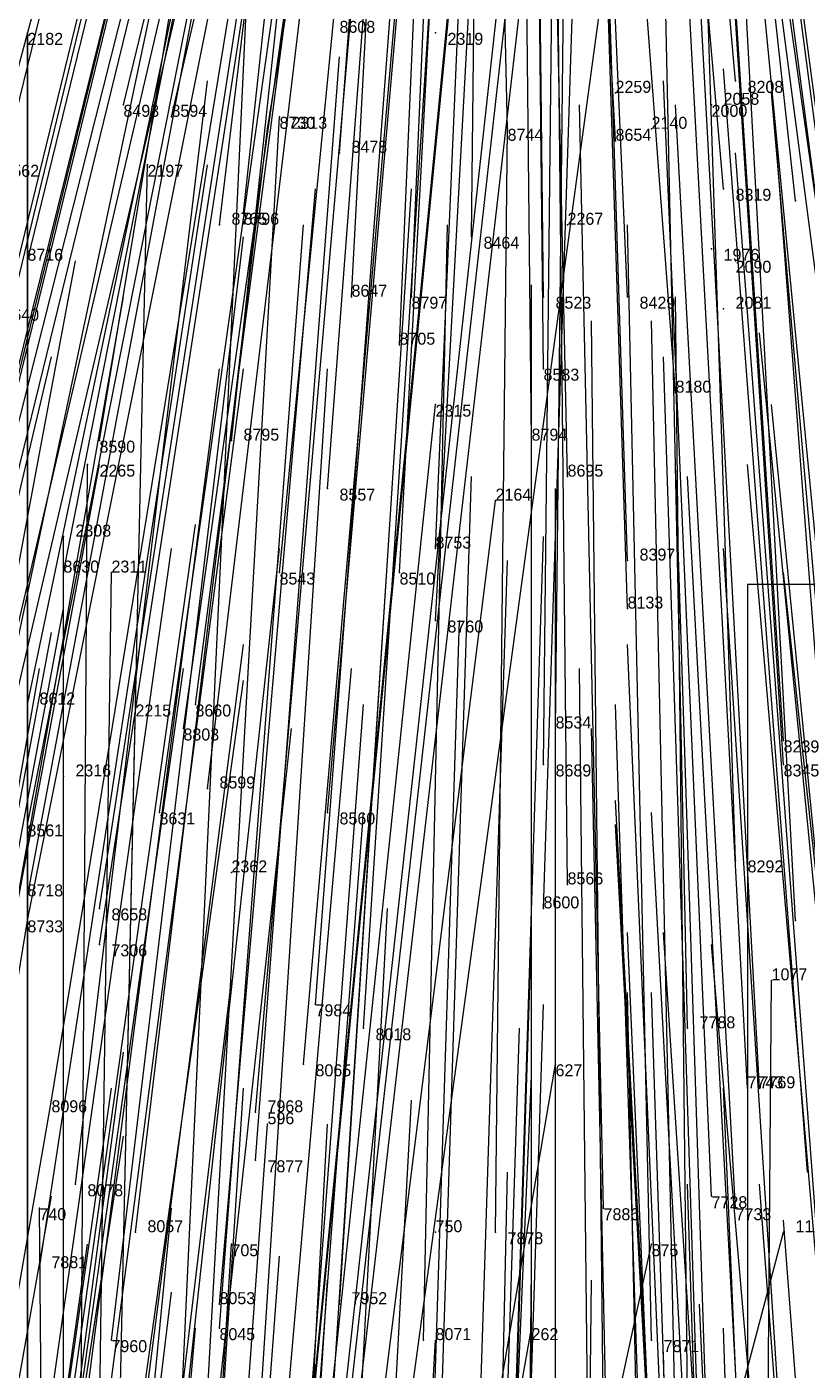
# Model space of a CAD drawing. Extents: x -0.5 to 0.59, y -0.5 to 0.59.
# Drawn here: x -0.044 to 0.021, y -0.2805 to -0.1685 of the extents above; entities that cross this region are included whole.
import ezdxf

# ---------------------------------------------------------------- set-up
doc = ezdxf.new("R2010")
doc.units = 0
for name, color, linetype in [('Clients', 3, 'CONTINUOUS'), ('Facilities', 3, 'CONTINUOUS'), ('Facilities_lines', 3, 'CONTINUOUS'), ('Min_max_boxes', 1, 'CONTINUOUS'), ('Normals', 1, 'CONTINUOUS'), ('Source_points', 5, 'CONTINUOUS'), ('Text', 3, 'CONTINUOUS')]:
    doc.layers.add(name, color=color, linetype=linetype)

msp = doc.modelspace()

# ---------------------------------------------------------------- linework, layer by layer
at = {"layer": 'Clients', "color": 5}
for p in [(-0.044, -0.169, -1.25), (-0.023, -0.176, -1.25), (-0.034, -0.18, -1.25), (-0.01, -0.2, -1.25), (-0.039, -0.205, -1.25), (-0.005, -0.208, -1.25), (-0.041, -0.211, -1.25), (-0.037, -0.214, -1.25), (-0.035, -0.225, -1.25), (-0.041, -0.231, -1.25), (0.018, -0.248, -1.25), (0, -0.255, -1.25), (-0.024, -0.26, -1.25), (-0.043, -0.267, -1.25), (0.019, -0.269, -1.25), (-0.027, -0.27, -1.25), (0.008, -0.27, -1.25), (-0.002, -0.277, -1.25)]:
    msp.add_point(p, dxfattribs=at)
at = {"layer": 'Facilities', "color": 3}
for p in [(-0.01, -0.169, -1.25), (0.015, -0.173, -0.435), (0.005, -0.174, -1.25), (-0.036, -0.175, -0.447), (0.013, -0.175, -1.25), (0.013, -0.175, -1.25), (-0.032, -0.176, -0.446), (-0.024, -0.177, -0.446), (-0.004, -0.177, -0.444), (0.005, -0.178, -0.444), (0.008, -0.177, -1.25), (-0.018, -0.179, -0.449), (0.014, -0.182, -0.457), (0.02, -0.183, -0.461), (-0.026, -0.184, -0.465), (-0.028, -0.185, -0.468), (0.001, -0.185, -1.25), (-0.007, -0.186, -0.467), (0.013, -0.187, -1.25), (-0.044, -0.188, -0.483), (0.015, -0.188, -1.25), (-0.017, -0.191, -0.479), (-0.012, -0.191, -0.479), (-0.001, -0.191, -0.478), (0.006, -0.191, -0.479), (0.014, -0.192, -1.25), (-0.013, -0.195, -0.488), (-0.001, -0.197, -0.493), (0.01, -0.199, -0.497), (-0.038, -0.203, -0.518), (-0.027, -0.203, -0.511), (-0.002, -0.203, -0.507), (0.001, -0.206, -0.515), (-0.019, -0.207, -0.521), (-0.01, -0.212, -0.53), (0.006, -0.213, -0.533), (-0.041, -0.214, -0.544), (-0.023, -0.214, -0.539), (-0.013, -0.214, -0.537), (0.006, -0.217, -0.542), (-0.01, -0.218, -0.547), (-0.044, -0.225, -0.573), (-0.03, -0.225, -0.568), (-0.031, -0.227, -0.573), (0, -0.227, -0.567), (0.019, -0.228, -0.573), (-0.001, -0.23, -0.575), (0.019, -0.23, -0.577), (-0.029, -0.232, -0.584), (-0.033, -0.234, -0.591), (-0.019, -0.234, -0.588), (-0.044, -0.235, -0.598), (0.015, -0.238, -0.597), (-0.027, -0.239, -1.25), (0.001, -0.24, -0.6), (-0.044, -0.241, -0.612), (-0.044, -0.243, -0.619), (-0.038, -0.242, -0.614), (-0.001, -0.242, -0.605), (0.02, -0.243, -0.61), (-0.038, -0.245, -0.621), (-0.02, -0.25, -0.628), (-0.016, -0.252, -0.631), (0.011, -0.252, -0.63), (-0.021, -0.255, -0.64), (0.016, -0.257, -0.643), (0.017, -0.257, -0.644), (-0.042, -0.258, -0.654), (-0.025, -0.259, -0.65), (-0.025, -0.263, -0.66), (-0.04, -0.265, -0.671), (0.013, -0.266, -0.666), (0.004, -0.267, -0.668), (0.015, -0.267, -0.669), (-0.035, -0.269, -0.677), (-0.01, -0.269, -1.25), (-0.005, -0.269, -0.674), (-0.043, -0.272, -0.687), (-0.028, -0.275, -0.69), (-0.018, -0.275, -0.688), (-0.028, -0.277, -0.697), (-0.037, -0.278, -0.702), (-0.011, -0.278, -0.695), (0.008, -0.278, -0.695)]:
    msp.add_point(p, dxfattribs=at)
at = {"layer": 'Facilities_lines', "color": 3}
for p, q in [((-0.041, -0.496, -1.25), (0.002, -0.124, -1.25)), ((-0.041, -0.496, -1.25), (-0.024, -0.129, -1.25)), ((-0.041, -0.496, -1.25), (-0.001, -0.132, -1.25)), ((-0.041, -0.496, -1.25), (-0.006, -0.137, -1.25)), ((-0.041, -0.496, -1.25), (-0.006, -0.138, -1.25)), ((-0.041, -0.496, -1.25), (0.006, -0.15, -1.25)), ((-0.041, -0.496, -1.25), (-0.004, -0.166, -1.25)), ((-0.044, -0.486, -1.25), (-0.044, -0.169, -1.25)), ((-0.041, -0.496, -1.25), (-0.023, -0.176, -1.25)), ((-0.041, -0.496, -1.25), (-0.034, -0.18, -1.25)), ((-0.041, -0.496, -1.25), (-0.01, -0.2, -1.25)), ((-0.041, -0.496, -1.25), (-0.039, -0.205, -1.25)), ((-0.041, -0.496, -1.25), (-0.005, -0.208, -1.25)), ((-0.041, -0.496, -1.25), (-0.041, -0.211, -1.25)), ((-0.041, -0.496, -1.25), (-0.037, -0.214, -1.25)), ((-0.041, -0.496, -1.25), (-0.035, -0.225, -1.25)), ((-0.041, -0.496, -1.25), (-0.041, -0.231, -1.25)), ((0.016, -0.5, -1.25), (0.018, -0.248, -1.25)), ((-0.041, -0.496, -1.25), (0, -0.255, -1.25)), ((-0.041, -0.496, -1.25), (-0.024, -0.26, -1.25)), ((-0.041, -0.496, -1.25), (-0.043, -0.267, -1.25)), ((-0.041, -0.496, -1.25), (0.019, -0.269, -1.25)), ((-0.041, -0.496, -1.25), (-0.027, -0.27, -1.25)), ((-0.041, -0.496, -1.25), (0.008, -0.27, -1.25)), ((-0.041, -0.496, -1.25), (-0.002, -0.277, -1.25))]:
    msp.add_line(p, q, dxfattribs=at)
at = {"layer": 'Min_max_boxes', "color": 1}
for p, q in [((-0.044, -0.486, -1.25), (-0.044, -0.169, -1.25)), ((-0.044, -0.169, -1.25), (-0.044, -0.169, -1.25)), ((-0.044, -0.169, -1.25), (-0.044, -0.486, -1.25)), ((-0.044, -0.486, -1.25), (-0.044, -0.169, -1.25)), ((-0.044, -0.169, -1.25), (-0.044, -0.169, -1.25)), ((-0.044, -0.169, -1.25), (-0.044, -0.486, -1.25)), ((-0.044, -0.169, -1.25), (-0.044, -0.169, -1.25)), ((-0.044, -0.169, -1.25), (-0.044, -0.169, -1.25)), ((0.041, -0.215, -1.25), (0.016, -0.215, -1.25)), ((0.016, -0.215, -1.25), (0.016, -0.5, -1.25)), ((0.041, -0.215, -1.25), (0.016, -0.215, -1.25)), ((0.016, -0.215, -1.25), (0.016, -0.5, -1.25)), ((0.016, -0.215, -1.25), (0.016, -0.215, -1.25))]:
    msp.add_line(p, q, dxfattribs=at)
at = {"layer": 'Normals', "color": 1}
for p, q in [((0.015, -0.173, -0.435), (0.007, -0.082, -0.476)), ((-0.036, -0.175, -0.447), (-0.014, -0.084, -0.483)), ((-0.032, -0.176, -0.446), (-0.011, -0.085, -0.482)), ((-0.024, -0.177, -0.446), (-0.009, -0.084, -0.481)), ((-0.018, -0.179, -0.449), (-0.011, -0.086, -0.486)), ((-0.004, -0.177, -0.444), (-0.006, -0.086, -0.483)), ((0.005, -0.178, -0.444), (0, -0.086, -0.484)), ((-0.046, -0.18, -0.466), (-0.024, -0.09, -0.502)), ((0.014, -0.182, -0.457), (0.006, -0.091, -0.497)), ((-0.026, -0.184, -0.465), (-0.016, -0.092, -0.502)), ((0.02, -0.183, -0.461), (0.01, -0.092, -0.501)), ((-0.028, -0.185, -0.468), (-0.017, -0.093, -0.505)), ((-0.007, -0.186, -0.467), (-0.006, -0.094, -0.504)), ((-0.044, -0.188, -0.483), (-0.022, -0.098, -0.52)), ((-0.017, -0.191, -0.479), (-0.012, -0.098, -0.516)), ((-0.012, -0.191, -0.479), (-0.008, -0.098, -0.516)), ((-0.001, -0.191, -0.478), (-0.002, -0.099, -0.516)), ((0.006, -0.191, -0.479), (0.002, -0.099, -0.518)), ((-0.046, -0.193, -0.496), (-0.024, -0.103, -0.533)), ((-0.013, -0.195, -0.488), (-0.009, -0.102, -0.526)), ((-0.001, -0.197, -0.493), (-0.002, -0.105, -0.531)), ((0.01, -0.199, -0.497), (0.003, -0.106, -0.535)), ((-0.027, -0.203, -0.511), (-0.017, -0.11, -0.548)), ((-0.002, -0.203, -0.507), (-0.003, -0.11, -0.544)), ((-0.038, -0.203, -0.518), (-0.023, -0.112, -0.555)), ((0.001, -0.206, -0.515), (-0.001, -0.113, -0.552)), ((-0.019, -0.207, -0.521), (-0.012, -0.115, -0.557)), ((0.025, -0.208, -0.523), (0.013, -0.116, -0.56)), ((0.026, -0.208, -0.525), (0.014, -0.117, -0.563)), ((-0.01, -0.212, -0.53), (-0.006, -0.119, -0.567)), ((0.006, -0.213, -0.533), (0.003, -0.12, -0.569)), ((-0.023, -0.214, -0.539), (-0.014, -0.122, -0.577)), ((-0.013, -0.214, -0.537), (-0.008, -0.121, -0.574)), ((-0.041, -0.214, -0.544), (-0.023, -0.123, -0.582)), ((0.006, -0.217, -0.542), (0.003, -0.124, -0.579)), ((-0.049, -0.214, -0.55), (-0.027, -0.125, -0.589)), ((-0.01, -0.218, -0.547), (-0.005, -0.126, -0.584)), ((0.027, -0.218, -0.55), (0.015, -0.126, -0.587)), ((-0.05, -0.219, -0.56), (-0.028, -0.129, -0.599)), ((-0.058, -0.221, -0.571), (-0.034, -0.132, -0.609)), ((0.023, -0.225, -0.565), (0.014, -0.132, -0.602)), ((-0.03, -0.225, -0.568), (-0.018, -0.133, -0.606)), ((-0.044, -0.225, -0.573), (-0.025, -0.134, -0.611)), ((0, -0.227, -0.567), (0.001, -0.134, -0.604)), ((-0.031, -0.227, -0.573), (-0.018, -0.135, -0.611)), ((0.019, -0.228, -0.573), (0.013, -0.136, -0.61)), ((-0.001, -0.23, -0.575), (0, -0.137, -0.612)), ((0.019, -0.23, -0.577), (0.013, -0.137, -0.614)), ((-0.051, -0.231, -0.591), (-0.029, -0.141, -0.629)), ((-0.047, -0.23, -0.588), (-0.028, -0.14, -0.625)), ((-0.029, -0.232, -0.584), (-0.018, -0.14, -0.621)), ((-0.053, -0.232, -0.595), (-0.031, -0.142, -0.632)), ((-0.033, -0.234, -0.591), (-0.02, -0.142, -0.629)), ((-0.019, -0.234, -0.588), (-0.011, -0.142, -0.624)), ((-0.044, -0.235, -0.598), (-0.026, -0.144, -0.635)), ((-0.056, -0.236, -0.605), (-0.034, -0.145, -0.642)), ((0.015, -0.238, -0.597), (0.012, -0.146, -0.635)), ((0.001, -0.24, -0.6), (0, -0.147, -0.637)), ((-0.044, -0.241, -0.612), (-0.027, -0.15, -0.65)), ((-0.001, -0.242, -0.605), (0.002, -0.149, -0.642)), ((-0.038, -0.242, -0.614), (-0.024, -0.151, -0.651)), ((0.02, -0.243, -0.61), (0.015, -0.151, -0.649)), ((-0.044, -0.243, -0.619), (-0.026, -0.153, -0.656)), ((-0.038, -0.245, -0.621), (-0.024, -0.154, -0.658)), ((-0.051, -0.245, -0.626), (-0.03, -0.155, -0.663)), ((-0.05, -0.246, -0.628), (-0.029, -0.156, -0.665)), ((-0.02, -0.25, -0.628), (-0.013, -0.157, -0.664)), ((-0.057, -0.25, -0.641), (-0.034, -0.159, -0.677)), ((-0.016, -0.252, -0.631), (-0.01, -0.159, -0.668)), ((0.011, -0.252, -0.63), (0.009, -0.159, -0.668)), ((0.03, -0.253, -0.636), (0.018, -0.161, -0.674)), ((-0.021, -0.255, -0.64), (-0.013, -0.163, -0.677)), ((0.016, -0.257, -0.643), (0.011, -0.164, -0.681)), ((0.032, -0.256, -0.645), (0.019, -0.164, -0.682)), ((0.017, -0.257, -0.644), (0.012, -0.165, -0.682)), ((-0.042, -0.258, -0.654), (-0.027, -0.166, -0.69)), ((-0.025, -0.259, -0.65), (-0.017, -0.167, -0.688)), ((-0.044, -0.169, -1.25), (-0.044, -0.169, -1.15)), ((-0.01, -0.169, -1.25), (-0.01, -0.169, -1.15)), ((-0.025, -0.263, -0.66), (-0.018, -0.171, -0.698)), ((0.021, -0.264, -0.662), (0.014, -0.172, -0.7)), ((-0.04, -0.265, -0.671), (-0.029, -0.173, -0.708)), ((0.013, -0.266, -0.666), (0.009, -0.173, -0.703)), ((0.025, -0.265, -0.666), (0.018, -0.173, -0.704)), ((0.005, -0.174, -1.25), (0.005, -0.174, -1.15)), ((0.026, -0.266, -0.668), (0.018, -0.174, -0.706)), ((0.004, -0.267, -0.668), (0.002, -0.175, -0.706)), ((0.015, -0.267, -0.669), (0.01, -0.175, -0.707)), ((0.013, -0.175, -1.25), (0.013, -0.175, -1.15)), ((0.013, -0.175, -1.25), (0.013, -0.175, -1.15)), ((-0.023, -0.176, -1.25), (-0.023, -0.176, -1.15)), ((-0.035, -0.269, -0.677), (-0.024, -0.177, -0.715)), ((-0.005, -0.269, -0.674), (-0.004, -0.177, -0.712)), ((0.008, -0.177, -1.25), (0.008, -0.177, -1.15)), ((0.022, -0.272, -0.681), (0.015, -0.179, -0.718)), ((-0.043, -0.272, -0.687), (-0.029, -0.18, -0.724)), ((-0.034, -0.18, -1.25), (-0.034, -0.18, -1.15)), ((-0.028, -0.275, -0.69), (-0.02, -0.182, -0.728)), ((-0.018, -0.275, -0.688), (-0.012, -0.182, -0.726)), ((-0.028, -0.277, -0.697), (-0.021, -0.185, -0.734)), ((-0.011, -0.278, -0.695), (-0.009, -0.185, -0.732)), ((0.001, -0.185, -1.25), (0.001, -0.185, -1.15)), ((0.008, -0.278, -0.695), (0.006, -0.185, -0.733)), ((-0.037, -0.278, -0.702), (-0.026, -0.186, -0.74)), ((0.013, -0.187, -1.25), (0.013, -0.187, -1.15)), ((-0.057, -0.279, -0.712), (-0.04, -0.188, -0.749)), ((0.015, -0.188, -1.25), (0.015, -0.188, -1.15)), ((-0.002, -0.282, -0.706), (-0.002, -0.19, -0.743)), ((-0.052, -0.282, -0.718), (-0.036, -0.191, -0.756)), ((0.011, -0.284, -0.711), (0.01, -0.191, -0.748)), ((0.014, -0.192, -1.25), (0.014, -0.192, -1.15)), ((0.004, -0.286, -0.714), (0.003, -0.193, -0.751)), ((0.01, -0.286, -0.716), (0.008, -0.193, -0.753)), ((0.026, -0.286, -0.718), (0.017, -0.194, -0.755)), ((-0.063, -0.285, -0.731), (-0.042, -0.196, -0.769)), ((-0.04, -0.29, -0.731), (-0.028, -0.197, -0.767)), ((-0.038, -0.289, -0.729), (-0.026, -0.197, -0.765)), ((-0.025, -0.29, -0.727), (-0.019, -0.197, -0.765)), ((0.012, -0.289, -0.724), (0.009, -0.196, -0.761)), ((-0.01, -0.2, -1.25), (-0.01, -0.2, -1.15)), ((0.027, -0.292, -0.734), (0.018, -0.2, -0.771)), ((-0.055, -0.296, -0.752), (-0.038, -0.205, -0.79)), ((-0.039, -0.205, -1.25), (-0.039, -0.205, -1.15)), ((-0.01, -0.299, -0.747), (-0.007, -0.206, -0.785)), ((0.013, -0.298, -0.746), (0.01, -0.205, -0.783)), ((0.016, -0.299, -0.749), (0.011, -0.206, -0.786)), ((0.024, -0.298, -0.747), (0.016, -0.205, -0.784)), ((0, -0.3, -0.75), (0, -0.207, -0.787)), ((-0.005, -0.208, -1.25), (-0.005, -0.208, -1.15)), ((-0.043, -0.302, -0.762), (-0.03, -0.21, -0.8)), ((-0.041, -0.211, -1.25), (-0.041, -0.211, -1.15)), ((-0.004, -0.304, -0.76), (-0.001, -0.211, -0.798)), ((-0.045, -0.304, -0.767), (-0.032, -0.212, -0.805)), ((-0.033, -0.304, -0.763), (-0.023, -0.212, -0.801)), ((0.02, -0.305, -0.763), (0.014, -0.212, -0.8)), ((-0.02, -0.305, -0.765), (-0.014, -0.213, -0.802)), ((-0.007, -0.306, -0.765), (-0.004, -0.213, -0.802)), ((-0.037, -0.214, -1.25), (-0.037, -0.214, -1.15)), ((0.029, -0.307, -0.77), (0.019, -0.214, -0.807)), ((-0.058, -0.308, -0.785), (-0.041, -0.217, -0.822)), ((-0.011, -0.311, -0.778), (-0.008, -0.218, -0.815)), ((-0.059, -0.31, -0.79), (-0.042, -0.219, -0.827)), ((-0.038, -0.313, -0.787), (-0.026, -0.22, -0.823)), ((0.01, -0.313, -0.783), (0.006, -0.22, -0.82)), ((-0.059, -0.313, -0.796), (-0.043, -0.222, -0.833)), ((-0.044, -0.314, -0.793), (-0.031, -0.222, -0.829)), ((-0.025, -0.314, -0.788), (-0.017, -0.222, -0.824)), ((0.003, -0.315, -0.786), (0.002, -0.222, -0.823)), ((-0.039, -0.316, -0.795), (-0.026, -0.223, -0.831)), ((-0.035, -0.225, -1.25), (-0.035, -0.225, -1.15)), ((-0.023, -0.318, -0.797), (-0.016, -0.225, -0.834)), ((0.008, -0.317, -0.793), (0.005, -0.225, -0.831)), ((-0.032, -0.319, -0.802), (-0.022, -0.227, -0.839)), ((0.005, -0.32, -0.8), (0.003, -0.227, -0.838)), ((-0.041, -0.231, -1.25), (-0.041, -0.231, -1.15)), ((-0.023, -0.326, -0.818), (-0.016, -0.234, -0.855)), ((0.01, -0.326, -0.814), (0.005, -0.233, -0.852)), ((0.013, -0.327, -0.818), (0.008, -0.234, -0.856)), ((0.01, -0.327, -0.818), (0.005, -0.235, -0.856)), ((-0.027, -0.239, -1.25), (-0.027, -0.239, -1.15)), ((-0.059, -0.335, -0.851), (-0.044, -0.243, -0.888)), ((-0.019, -0.335, -0.839), (-0.014, -0.242, -0.876)), ((-0.005, -0.337, -0.843), (-0.002, -0.244, -0.879)), ((0.01, -0.337, -0.842), (0.006, -0.244, -0.88)), ((0.015, -0.337, -0.843), (0.009, -0.244, -0.881)), ((0.021, -0.338, -0.846), (0.013, -0.245, -0.883)), ((-0.038, -0.34, -0.855), (-0.027, -0.248, -0.893)), ((0.018, -0.248, -1.25), (0.018, -0.248, -1.15)), ((0.008, -0.342, -0.854), (0.006, -0.249, -0.892)), ((0.011, -0.342, -0.855), (0.008, -0.249, -0.892)), ((-0.004, -0.343, -0.858), (-0.001, -0.25, -0.895)), ((-0.006, -0.345, -0.862), (-0.003, -0.252, -0.899)), ((-0.048, -0.345, -0.871), (-0.036, -0.254, -0.91)), ((0, -0.255, -1.25), (0, -0.255, -1.15)), ((-0.006, -0.349, -0.873), (-0.002, -0.256, -0.91)), ((-0.05, -0.348, -0.879), (-0.037, -0.257, -0.917)), ((-0.032, -0.349, -0.877), (-0.026, -0.257, -0.915)), ((0.018, -0.35, -0.876), (0.014, -0.257, -0.913)), ((-0.058, -0.35, -0.886), (-0.042, -0.258, -0.924)), ((-0.017, -0.35, -0.877), (-0.012, -0.258, -0.915)), ((-0.024, -0.26, -1.25), (-0.024, -0.26, -1.15)), ((-0.024, -0.352, -0.882), (-0.019, -0.26, -0.92)), ((-0.05, -0.352, -0.89), (-0.036, -0.261, -0.928)), ((-0.006, -0.357, -0.892), (-0.004, -0.264, -0.929)), ((0.014, -0.357, -0.894), (0.011, -0.265, -0.931)), ((0.024, -0.357, -0.895), (0.017, -0.265, -0.932)), ((-0.058, -0.357, -0.905), (-0.042, -0.266, -0.942)), ((-0.043, -0.267, -1.25), (-0.043, -0.267, -1.15)), ((-0.041, -0.359, -0.904), (-0.032, -0.267, -0.941)), ((0.026, -0.36, -0.903), (0.019, -0.268, -0.941)), ((-0.01, -0.269, -1.25), (-0.01, -0.269, -1.15)), ((0.019, -0.269, -1.25), (0.019, -0.269, -1.15)), ((-0.052, -0.362, -0.916), (-0.039, -0.27, -0.952)), ((-0.03, -0.364, -0.914), (-0.023, -0.271, -0.95)), ((-0.027, -0.27, -1.25), (-0.027, -0.27, -1.15)), ((0.008, -0.27, -1.25), (0.008, -0.27, -1.15)), ((-0.003, -0.365, -0.912), (-0.002, -0.272, -0.948)), ((-0.025, -0.366, -0.916), (-0.019, -0.273, -0.953)), ((0.002, -0.366, -0.915), (0.003, -0.273, -0.951)), ((-0.043, -0.366, -0.922), (-0.032, -0.274, -0.959)), ((0.016, -0.367, -0.919), (0.012, -0.275, -0.956)), ((-0.038, -0.369, -0.928), (-0.03, -0.277, -0.965)), ((-0.002, -0.277, -1.25), (-0.002, -0.277, -1.15)), ((0.017, -0.37, -0.926), (0.014, -0.277, -0.963)), ((-0.015, -0.371, -0.928), (-0.01, -0.278, -0.964)), ((0.011, -0.372, -0.93), (0.009, -0.279, -0.967)), ((-0.026, -0.373, -0.934), (-0.02, -0.28, -0.97))]:
    msp.add_line(p, q, dxfattribs=at)
at = {"layer": 'Source_points', "color": 5}
for p in [(-0.044, -0.169, -1.25), (-0.01, -0.169, -1.25), (0.015, -0.173, -0.435), (0.005, -0.174, -1.25), (-0.036, -0.175, -0.447), (0.013, -0.175, -1.25), (0.013, -0.175, -1.25), (-0.032, -0.176, -0.446), (-0.023, -0.176, -1.25), (-0.024, -0.177, -0.446), (-0.004, -0.177, -0.444), (0.005, -0.178, -0.444), (0.008, -0.177, -1.25), (-0.018, -0.179, -0.449), (-0.034, -0.18, -1.25), (0.014, -0.182, -0.457), (0.02, -0.183, -0.461), (-0.026, -0.184, -0.465), (-0.028, -0.185, -0.468), (0.001, -0.185, -1.25), (-0.007, -0.186, -0.467), (0.013, -0.187, -1.25), (-0.044, -0.188, -0.483), (0.015, -0.188, -1.25), (-0.017, -0.191, -0.479), (-0.012, -0.191, -0.479), (-0.001, -0.191, -0.478), (0.006, -0.191, -0.479), (0.014, -0.192, -1.25), (-0.013, -0.195, -0.488), (-0.001, -0.197, -0.493), (0.01, -0.199, -0.497), (-0.01, -0.2, -1.25), (-0.038, -0.203, -0.518), (-0.027, -0.203, -0.511), (-0.002, -0.203, -0.507), (-0.039, -0.205, -1.25), (0.001, -0.206, -0.515), (-0.019, -0.207, -0.521), (-0.005, -0.208, -1.25), (-0.041, -0.211, -1.25), (-0.01, -0.212, -0.53), (0.006, -0.213, -0.533), (-0.041, -0.214, -0.544), (-0.037, -0.214, -1.25), (-0.023, -0.214, -0.539), (-0.013, -0.214, -0.537), (0.006, -0.217, -0.542), (-0.01, -0.218, -0.547), (-0.044, -0.225, -0.573), (-0.035, -0.225, -1.25), (-0.03, -0.225, -0.568), (-0.031, -0.227, -0.573), (0, -0.227, -0.567), (0.019, -0.228, -0.573), (-0.001, -0.23, -0.575), (0.019, -0.23, -0.577), (-0.041, -0.231, -1.25), (-0.029, -0.232, -0.584), (-0.033, -0.234, -0.591), (-0.019, -0.234, -0.588), (-0.044, -0.235, -0.598), (0.015, -0.238, -0.597), (-0.027, -0.239, -1.25), (0.001, -0.24, -0.6), (-0.044, -0.241, -0.612), (-0.044, -0.243, -0.619), (-0.038, -0.242, -0.614), (-0.001, -0.242, -0.605), (0.02, -0.243, -0.61), (-0.038, -0.245, -0.621), (0.018, -0.248, -1.25), (-0.02, -0.25, -0.628), (-0.016, -0.252, -0.631), (0.011, -0.252, -0.63), (-0.021, -0.255, -0.64), (0, -0.255, -1.25), (0.016, -0.257, -0.643), (0.017, -0.257, -0.644), (-0.042, -0.258, -0.654), (-0.025, -0.259, -0.65), (-0.024, -0.26, -1.25), (-0.025, -0.263, -0.66), (-0.04, -0.265, -0.671), (0.013, -0.266, -0.666), (-0.043, -0.267, -1.25), (0.004, -0.267, -0.668), (0.015, -0.267, -0.669), (-0.035, -0.269, -0.677), (-0.01, -0.269, -1.25), (-0.005, -0.269, -0.674), (0.019, -0.269, -1.25), (-0.027, -0.27, -1.25), (0.008, -0.27, -1.25), (-0.043, -0.272, -0.687), (-0.028, -0.275, -0.69), (-0.018, -0.275, -0.688), (-0.028, -0.277, -0.697), (-0.002, -0.277, -1.25), (-0.037, -0.278, -0.702), (-0.011, -0.278, -0.695), (0.008, -0.278, -0.695)]:
    msp.add_point(p, dxfattribs=at)

# ---------------------------------------------------------------- texts
at = {"layer": 'Text', "color": 3}
for s, p in [('8608', (-0.018, -0.169, -0.423)), ('2182', (-0.044, -0.17, -1.25)), ('2319', (-0.009, -0.17, -1.25)), ('2259', (0.005, -0.174, -1.25)), ('8208', (0.016, -0.174, -0.435)), ('2058', (0.014, -0.175, -1.25)), ('8493', (-0.036, -0.176, -0.447)), ('8594', (-0.032, -0.176, -0.446)), ('2000', (0.013, -0.176, -1.25)), ('8730', (-0.023, -0.177, -0.446)), ('2313', (-0.022, -0.177, -1.25)), ('2140', (0.008, -0.177, -1.25)), ('8478', (-0.017, -0.179, -0.449)), ('8744', (-0.004, -0.178, -0.444)), ('8654', (0.005, -0.178, -0.444)), ('8562', (-0.046, -0.181, -0.466)), ('2197', (-0.034, -0.181, -1.25)), ('8319', (0.015, -0.183, -0.457)), ('8765', (-0.027, -0.185, -0.468)), ('8796', (-0.026, -0.185, -0.465)), ('2267', (0.001, -0.185, -1.25)), ('8716', (-0.044, -0.188, -0.483)), ('8464', (-0.006, -0.187, -0.467)), ('1976', (0.014, -0.188, -1.25)), ('2090', (0.015, -0.189, -1.25)), ('8647', (-0.017, -0.191, -0.479)), ('8797', (-0.012, -0.192, -0.479)), ('8523', (0, -0.192, -0.478)), ('8429', (0.007, -0.192, -0.479)), ('2081', (0.015, -0.192, -1.25)), ('8640', (-0.046, -0.193, -0.496)), ('8705', (-0.013, -0.195, -0.488)), ('8583', (-0.001, -0.198, -0.493)), ('8180', (0.01, -0.199, -0.497)), ('2315', (-0.01, -0.201, -1.25)), ('8795', (-0.026, -0.203, -0.511)), ('8794', (-0.002, -0.203, -0.507)), ('8590', (-0.038, -0.204, -0.518)), ('2265', (-0.038, -0.206, -1.25)), ('8695', (0.001, -0.206, -0.515)), ('8557', (-0.018, -0.208, -0.521)), ('2164', (-0.005, -0.208, -1.25)), ('2308', (-0.04, -0.211, -1.25)), ('8753', (-0.01, -0.212, -0.53)), ('8397', (0.007, -0.213, -0.533)), ('8630', (-0.041, -0.214, -0.544)), ('2311', (-0.037, -0.214, -1.25)), ('8543', (-0.023, -0.215, -0.539)), ('8510', (-0.013, -0.215, -0.537)), ('8133', (0.006, -0.217, -0.542)), ('8760', (-0.009, -0.219, -0.547)), ('8612', (-0.043, -0.225, -0.573)), ('2215', (-0.035, -0.226, -1.25)), ('8660', (-0.03, -0.226, -0.568)), ('8534', (0, -0.227, -0.567)), ('8803', (-0.031, -0.228, -0.573)), ('8239', (0.019, -0.229, -0.573)), ('2316', (-0.04, -0.231, -1.25)), ('8689', (0, -0.231, -0.575)), ('8345', (0.019, -0.231, -0.577)), ('8599', (-0.028, -0.232, -0.584)), ('8631', (-0.033, -0.235, -0.591)), ('8560', (-0.018, -0.235, -0.588)), ('8561', (-0.044, -0.236, -0.598)), ('2362', (-0.027, -0.239, -1.25)), ('8292', (0.016, -0.239, -0.597)), ('8566', (0.001, -0.24, -0.6)), ('8718', (-0.044, -0.241, -0.612)), ('8600', (-0.001, -0.242, -0.605)), ('8733', (-0.044, -0.244, -0.619)), ('8658', (-0.037, -0.243, -0.614)), ('7306', (-0.037, -0.246, -0.621)), ('1077', (0.018, -0.248, -1.25)), ('7984', (-0.02, -0.251, -0.628)), ('8018', (-0.015, -0.253, -0.631)), ('7788', (0.012, -0.252, -0.63)), ('8065', (-0.02, -0.256, -0.64)), ('627', (0, -0.256, -1.25)), ('7743', (0.016, -0.257, -0.643)), ('7769', (0.017, -0.257, -0.644)), ('8096', (-0.042, -0.259, -0.654)), ('7968', (-0.024, -0.259, -0.65)), ('596', (-0.024, -0.26, -1.25)), ('7877', (-0.024, -0.264, -0.66)), ('8078', (-0.039, -0.266, -0.671)), ('7728', (0.013, -0.267, -0.666)), ('740', (-0.043, -0.268, -1.25)), ('7886', (0.004, -0.268, -0.668)), ('7733', (0.015, -0.268, -0.669)), ('8057', (-0.034, -0.269, -0.677)), ('750', (-0.01, -0.269, -1.25)), ('1114', (0.02, -0.269, -1.25)), ('7878', (-0.004, -0.27, -0.674)), ('7881', (-0.042, -0.272, -0.687)), ('705', (-0.027, -0.271, -1.25)), ('875', (0.008, -0.271, -1.25)), ('8053', (-0.028, -0.275, -0.69)), ('7952', (-0.017, -0.275, -0.688)), ('8045', (-0.028, -0.278, -0.697)), ('8071', (-0.01, -0.278, -0.695)), ('262', (-0.002, -0.278, -1.25)), ('7960', (-0.037, -0.279, -0.702)), ('7871', (0.009, -0.279, -0.695))]:
    msp.add_text(s, height=0.001, dxfattribs=at).set_placement(p)

doc.saveas('drawing.dxf')
